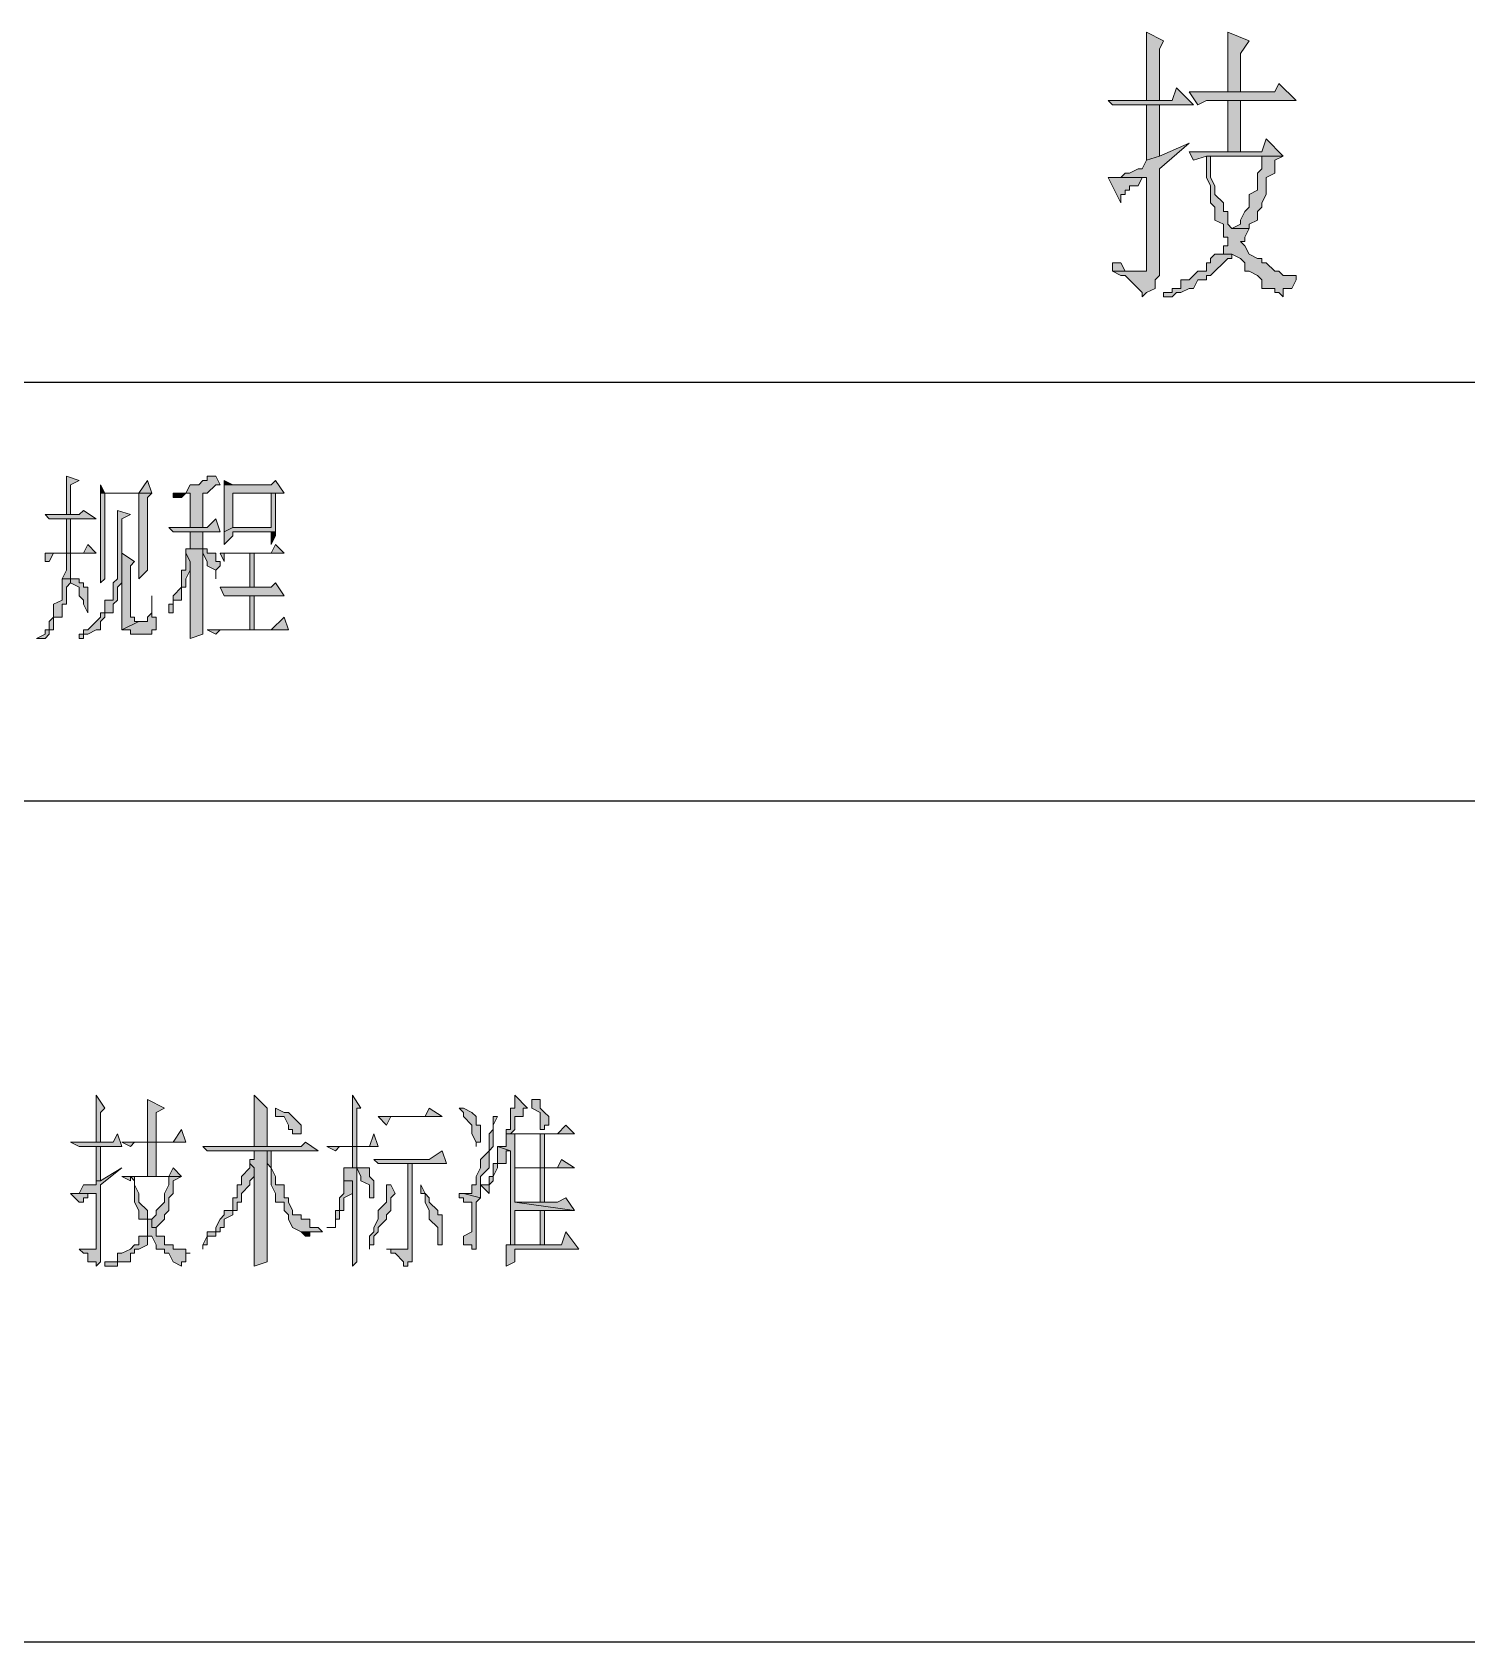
# Model space of a CAD drawing. Header units: millimetres. Extents: x 20 to 821, y 1 to 1134.
# Drawn here: x 611.5 to 671.9, y 989.1 to 1056.9 of the extents above; entities that cross this region are included whole.
import ezdxf

# ---------------------------------------------------------------- set-up
doc = ezdxf.new("R2010")
doc.units = ezdxf.units.MM
doc.layers.add('1', color=7, linetype='Continuous')

msp = doc.modelspace()

# ---------------------------------------------------------------- hatches: boundary and pattern name
h = msp.add_hatch(color=0)
h.dxf.hatch_style = 2
h.paths.add_polyline_path([(658.44, 1056.921732), (658.44, 1054.041732), (658.98, 1054.041732), (658.98, 1056.201732), (659.16, 1056.561732)])
h = msp.add_hatch(color=0)
h.dxf.hatch_style = 2
h.paths.add_polyline_path([(661.86, 1056.921732), (661.86, 1054.401732), (662.4, 1054.401732), (662.4, 1056.021732), (662.76, 1056.561732)])
h = msp.add_hatch(color=0)
h.dxf.hatch_style = 2
h.paths.add_polyline_path([(659.7, 1054.581732), (659.52, 1054.041732), (656.82, 1054.041732), (657, 1053.861732), (660.42, 1053.861732)])
h = msp.add_hatch(color=0)
h.dxf.hatch_style = 2
h.paths.add_polyline_path([(664.02, 1054.761732), (663.84, 1054.401732), (660.24, 1054.401732), (660.6, 1053.861732), (660.96, 1054.041732), (664.74, 1054.041732)])
h = msp.add_hatch(color=0)
h.dxf.hatch_style = 2
h.paths.add_polyline_path([(661.86, 1051.881732), (662.4, 1051.881732), (662.4, 1054.041732), (661.86, 1054.041732)])
h = msp.add_hatch(color=0)
h.dxf.hatch_style = 2
h.paths.add_polyline_path([(658.98, 1053.861732), (658.44, 1053.861732), (658.44, 1051.521732), (658.98, 1051.701732)])
h = msp.add_hatch(color=0)
h.dxf.hatch_style = 2
h.paths.add_polyline_path([(660.24, 1052.241732), (658.98, 1051.701732), (658.44, 1051.521732), (658.26, 1051.161732), (658.08, 1051.161732), (657.72, 1050.981732), (657.54, 1050.981732), (657.36, 1050.801732), (658.44, 1050.801732), (658.44, 1047.201732), (658.44, 1046.841732), (658.26, 1046.841732), (657, 1046.841732), (657.36, 1046.661732), (657.54, 1046.661732), (657.72, 1046.481732), (658.08, 1046.121732), (658.26, 1045.941732), (658.26, 1045.761732), (658.44, 1045.941732), (658.8, 1046.121732), (658.8, 1046.481732), (658.98, 1046.661732), (658.98, 1051.161732)])
h = msp.add_hatch(color=0)
h.dxf.hatch_style = 2
h.paths.add_polyline_path([(663.48, 1052.421732), (663.3, 1051.881732), (660.24, 1051.881732), (660.42, 1051.521732), (660.96, 1051.701732), (664.2, 1051.701732)])
h = msp.add_hatch(color=0)
h.dxf.hatch_style = 2
h.paths.add_polyline_path([(660.96, 1051.701732), (660.96, 1050.801732), (661.14, 1050.441732), (661.14, 1049.721732), (661.32, 1049.541732), (661.32, 1049.001732), (661.68, 1048.821732), (661.68, 1048.281732), (661.86, 1048.281732), (661.86, 1047.921732), (661.68, 1047.921732), (661.68, 1047.561732), (662.04, 1047.561732), (662.4, 1047.381732), (662.58, 1047.201732), (662.58, 1046.841732), (662.76, 1046.841732), (663.12, 1046.661732), (663.3, 1046.481732), (663.3, 1046.121732), (663.48, 1046.121732), (663.84, 1046.121732), (663.84, 1045.941732), (664.02, 1045.941732), (664.2, 1045.761732), (664.2, 1046.121732), (664.56, 1046.121732), (664.74, 1046.481732), (664.74, 1046.661732), (664.56, 1046.661732), (664.2, 1046.661732), (664.02, 1046.841732), (663.84, 1046.841732), (663.48, 1047.201732), (663.3, 1047.201732), (663.3, 1047.381732), (663.12, 1047.381732), (662.76, 1047.561732), (662.58, 1047.921732), (662.4, 1048.101732), (662.58, 1048.101732), (662.58, 1048.281732), (662.76, 1048.641732), (662.04, 1048.641732), (661.86, 1048.821732), (661.86, 1049.361732), (661.68, 1049.361732), (661.68, 1049.721732), (661.32, 1050.081732), (661.32, 1050.441732), (661.14, 1050.801732), (661.14, 1051.701732), (663.3, 1051.701732)])
h = msp.add_hatch(color=0)
h.dxf.hatch_style = 2
h.paths.add_polyline_path([(664.2, 1051.701732), (660.96, 1051.701732), (663.3, 1051.701732), (663.3, 1051.161732), (663.12, 1050.981732), (663.12, 1050.261732), (662.76, 1050.081732), (662.76, 1049.541732), (662.58, 1049.361732), (662.4, 1049.001732), (662.4, 1048.821732), (662.04, 1048.641732), (662.76, 1048.641732), (662.76, 1048.821732), (663.12, 1049.001732), (663.12, 1049.361732), (663.3, 1049.541732), (663.3, 1049.721732), (663.48, 1050.081732), (663.48, 1050.261732), (663.48, 1050.801732), (663.84, 1050.981732), (663.84, 1051.521732)])
h = msp.add_hatch(color=0)
h.dxf.hatch_style = 2
h.paths.add_polyline_path([(657.36, 1050.801732), (656.82, 1050.801732), (657.36, 1049.721732), (657.36, 1050.081732), (657.54, 1050.081732), (657.54, 1050.261732), (657.72, 1050.261732), (657.72, 1050.441732), (658.08, 1050.441732), (658.26, 1050.801732), (658.44, 1050.801732)])
h = msp.add_hatch(color=0)
h.dxf.hatch_style = 2
h.paths.add_polyline_path([(657, 1047.201732), (657, 1046.841732), (658.26, 1046.841732), (657.54, 1046.841732), (657.36, 1047.201732)])
h = msp.add_hatch(color=0)
h.dxf.hatch_style = 2
h.paths.add_polyline_path([(661.68, 1047.561732), (661.32, 1047.561732), (661.14, 1047.381732), (661.14, 1047.201732), (660.96, 1047.201732), (660.96, 1046.841732), (660.6, 1046.841732), (660.42, 1046.661732), (660.24, 1046.481732), (659.88, 1046.481732), (659.88, 1046.121732), (659.52, 1046.121732), (659.52, 1045.941732), (659.16, 1045.941732), (659.16, 1045.761732), (659.52, 1045.761732), (659.7, 1045.941732), (659.88, 1045.941732), (660.24, 1046.121732), (660.42, 1046.121732), (660.6, 1046.481732), (660.96, 1046.481732), (660.96, 1046.661732), (661.14, 1046.661732), (661.32, 1046.841732), (661.68, 1047.201732), (661.86, 1047.381732), (662.04, 1047.381732), (662.04, 1047.561732)])
h = msp.add_hatch(color=0)
h.dxf.hatch_style = 2
h.paths.add_polyline_path([(612.9, 1038.201732), (612.9, 1036.581732), (613.08, 1036.581732), (613.08, 1037.841732), (613.44, 1038.021732)])
h = msp.add_hatch(color=0)
h.dxf.hatch_style = 2
h.paths.add_polyline_path([(616.32, 1038.021732), (615.96, 1037.481732), (614.34, 1037.481732), (614.34, 1037.301732), (614.34, 1033.881732), (614.34, 1033.701732), (614.52, 1033.881732), (614.52, 1037.481732), (615.96, 1037.481732), (616.5, 1037.481732)])
h = msp.add_hatch(color=0)
h.dxf.hatch_style = 2
h.paths.add_polyline_path([(614.34, 1037.841732), (614.34, 1037.481732), (614.52, 1037.481732)])
h = msp.add_hatch(color=0)
h.dxf.hatch_style = 2
h.paths.add_polyline_path([(619.2, 1038.201732), (618.84, 1038.201732), (618.84, 1038.021732), (618.66, 1038.021732), (618.48, 1037.841732), (618.12, 1037.841732), (617.94, 1037.481732), (617.4, 1037.481732), (618.12, 1037.481732), (618.12, 1036.041732), (618.66, 1036.041732), (618.66, 1037.481732), (618.84, 1037.481732), (619.2, 1037.841732), (619.38, 1037.841732)])
h = msp.add_hatch(color=0)
h.dxf.hatch_style = 2
h.paths.add_polyline_path([(621.72, 1038.021732), (621.54, 1037.841732), (619.56, 1037.841732), (619.56, 1037.481732), (619.56, 1035.861732), (619.92, 1036.041732), (619.92, 1037.481732), (621.54, 1037.481732), (622.08, 1037.481732)])
h = msp.add_hatch(color=0)
h.dxf.hatch_style = 2
h.paths.add_polyline_path([(619.56, 1038.021732), (619.56, 1037.841732), (619.92, 1037.841732)])
h = msp.add_hatch(color=0)
h.dxf.hatch_style = 2
h.paths.add_polyline_path([(616.5, 1037.481732), (615.96, 1037.481732), (615.96, 1033.881732), (616.32, 1034.241732), (616.32, 1037.301732)])
h = msp.add_hatch(color=0)
h.dxf.hatch_style = 2
h.paths.add_polyline_path([(617.4, 1037.481732), (617.4, 1037.301732), (617.76, 1037.301732), (617.94, 1037.481732), (618.12, 1037.481732)])
h = msp.add_hatch(color=0)
h.dxf.hatch_style = 2
h.paths.add_polyline_path([(622.08, 1037.481732), (621.54, 1037.481732), (621.54, 1036.041732), (619.92, 1036.041732), (619.56, 1035.861732), (619.56, 1035.321732), (619.92, 1035.681732), (619.92, 1035.861732), (621.54, 1035.861732), (621.72, 1035.861732), (621.72, 1036.041732), (621.72, 1037.481732)])
h = msp.add_hatch(color=0)
h.dxf.hatch_style = 2
h.paths.add_polyline_path([(613.62, 1036.761732), (613.44, 1036.581732), (612, 1036.581732), (612.18, 1036.401732), (614.16, 1036.401732)])
h = msp.add_hatch(color=0)
h.dxf.hatch_style = 2
h.paths.add_polyline_path([(612.9, 1034.961732), (613.08, 1034.961732), (613.08, 1036.401732), (612.9, 1036.401732)])
h = msp.add_hatch(color=0)
h.dxf.hatch_style = 2
h.paths.add_polyline_path([(615.06, 1036.761732), (615.06, 1033.881732), (614.88, 1033.701732), (614.88, 1032.981732), (614.52, 1032.981732), (614.52, 1032.801732), (614.52, 1032.441732), (614.34, 1032.441732), (614.34, 1032.261732), (614.16, 1032.081732), (613.8, 1031.721732), (613.62, 1031.721732), (613.62, 1031.541732), (613.44, 1031.541732), (613.44, 1031.361732), (613.62, 1031.361732), (613.62, 1031.541732), (613.8, 1031.541732), (614.16, 1031.721732), (614.34, 1031.721732), (614.34, 1032.081732), (614.52, 1032.261732), (614.52, 1032.441732), (614.88, 1032.441732), (614.88, 1032.801732), (615.06, 1032.981732), (615.06, 1033.521732), (615.24, 1033.701732), (615.24, 1036.401732), (615.6, 1036.581732)])
h = msp.add_hatch(color=0)
h.dxf.hatch_style = 2
h.paths.add_polyline_path([(619.2, 1036.401732), (618.84, 1036.041732), (617.22, 1036.041732), (617.4, 1035.861732), (619.38, 1035.861732)])
h = msp.add_hatch(color=0)
h.dxf.hatch_style = 2
h.paths.add_polyline_path([(618.66, 1035.861732), (618.12, 1035.861732), (618.12, 1035.681732), (618.12, 1035.141732), (618.66, 1035.141732), (618.66, 1034.961732), (618.84, 1034.601732), (618.84, 1034.421732), (619.2, 1034.241732), (619.2, 1033.881732), (619.2, 1034.241732), (619.38, 1034.421732), (619.38, 1034.601732), (619.2, 1034.601732), (619.2, 1034.961732), (618.84, 1034.961732), (618.84, 1035.141732), (618.66, 1035.141732), (618.66, 1035.321732)])
h = msp.add_hatch(color=0)
h.dxf.hatch_style = 2
h.paths.add_polyline_path([(621.72, 1035.861732), (621.54, 1035.861732), (621.54, 1035.321732), (621.72, 1035.681732)])
h = msp.add_hatch(color=0)
h.dxf.hatch_style = 2
h.paths.add_polyline_path([(613.8, 1035.321732), (613.62, 1034.961732), (612, 1034.961732), (612, 1034.601732), (612.18, 1034.601732), (612.36, 1034.961732), (614.16, 1034.961732)])
h = msp.add_hatch(color=0)
h.dxf.hatch_style = 2
h.paths.add_polyline_path([(613.08, 1034.961732), (612.9, 1034.961732), (612.9, 1034.601732), (612.9, 1034.241732), (612.72, 1033.881732), (613.08, 1033.881732), (613.08, 1033.701732), (613.44, 1033.521732), (613.44, 1033.161732), (613.62, 1032.981732), (613.62, 1032.801732), (613.8, 1032.441732), (613.8, 1033.161732), (613.8, 1033.521732), (613.62, 1033.521732), (613.62, 1033.701732), (613.44, 1033.701732), (613.44, 1033.881732), (613.08, 1033.881732), (613.08, 1034.241732)])
h = msp.add_hatch(color=0)
h.dxf.hatch_style = 2
h.paths.add_polyline_path([(615.24, 1034.961732), (615.24, 1031.721732), (615.96, 1032.081732), (615.78, 1032.081732), (615.78, 1032.261732), (615.6, 1032.261732), (615.6, 1034.421732), (615.78, 1034.601732)])
h = msp.add_hatch(color=0)
h.dxf.hatch_style = 2
h.paths.add_polyline_path([(617.94, 1034.961732), (617.94, 1034.241732), (617.76, 1034.241732), (617.76, 1033.521732), (617.4, 1033.161732), (617.4, 1032.801732), (617.22, 1032.801732), (617.22, 1032.441732), (617.4, 1032.441732), (617.4, 1032.981732), (617.76, 1032.981732), (617.76, 1033.521732), (617.94, 1033.521732), (617.94, 1033.881732), (618.12, 1034.241732), (618.12, 1034.601732)])
h = msp.add_hatch(color=0)
h.dxf.hatch_style = 2
h.paths.add_polyline_path([(618.12, 1035.141732), (617.94, 1035.141732), (617.94, 1034.961732), (618.12, 1034.601732), (618.12, 1031.361732), (618.66, 1031.541732), (618.66, 1035.141732)])
h = msp.add_hatch(color=0)
h.dxf.hatch_style = 2
h.paths.add_polyline_path([(621.72, 1035.321732), (621.54, 1034.961732), (619.38, 1034.961732), (619.56, 1034.601732), (619.56, 1034.961732), (620.64, 1034.961732), (622.08, 1034.961732)])
h = msp.add_hatch(color=0)
h.dxf.hatch_style = 2
h.paths.add_polyline_path([(620.64, 1033.521732), (620.82, 1033.521732), (620.82, 1034.961732), (620.64, 1034.961732)])
h = msp.add_hatch(color=0)
h.dxf.hatch_style = 2
h.paths.add_polyline_path([(612.72, 1033.881732), (612.72, 1032.981732), (612.36, 1032.801732), (612.36, 1032.261732), (612.18, 1032.081732), (612.18, 1031.721732), (612, 1031.721732), (612, 1031.541732), (611.64, 1031.361732), (612, 1031.361732), (612.18, 1031.541732), (612.18, 1031.721732), (612.36, 1031.721732), (612.36, 1032.081732), (612.36, 1032.261732), (612.72, 1032.261732), (612.72, 1032.801732), (612.9, 1032.801732), (612.9, 1033.521732), (613.08, 1033.701732), (613.08, 1033.881732)])
h = msp.add_hatch(color=0)
h.dxf.hatch_style = 2
h.paths.add_polyline_path([(621.72, 1033.701732), (621.54, 1033.521732), (619.38, 1033.521732), (619.56, 1033.161732), (622.08, 1033.161732)])
h = msp.add_hatch(color=0)
h.dxf.hatch_style = 2
h.paths.add_polyline_path([(616.5, 1033.161732), (616.5, 1032.441732), (616.32, 1032.261732), (616.32, 1032.081732), (615.96, 1032.081732), (615.24, 1031.721732), (615.6, 1031.721732), (615.6, 1031.541732), (616.5, 1031.541732), (616.5, 1031.721732), (616.68, 1031.721732), (616.68, 1032.081732), (616.68, 1032.261732), (616.5, 1032.261732), (616.5, 1032.441732)])
h = msp.add_hatch(color=0)
h.dxf.hatch_style = 2
h.paths.add_polyline_path([(620.64, 1031.721732), (620.82, 1031.721732), (620.82, 1033.161732), (620.64, 1033.161732)])
h = msp.add_hatch(color=0)
h.dxf.hatch_style = 2
h.paths.add_polyline_path([(622.08, 1032.261732), (621.54, 1031.721732), (618.84, 1031.721732), (619.2, 1031.541732), (619.38, 1031.721732), (622.26, 1031.721732)])
h = msp.add_hatch(color=0)
h.dxf.hatch_style = 2
h.paths.add_polyline_path([(614.16, 1012.101732), (614.16, 1010.121732), (614.34, 1010.121732), (614.34, 1011.381732), (614.52, 1011.561732)])
h = msp.add_hatch(color=0)
h.dxf.hatch_style = 2
h.paths.add_polyline_path([(616.32, 1011.921732), (616.32, 1010.121732), (616.68, 1010.121732), (616.68, 1011.381732), (617.04, 1011.561732)])
h = msp.add_hatch(color=0)
h.dxf.hatch_style = 2
h.paths.add_polyline_path([(620.82, 1012.101732), (620.82, 1009.941732), (621.36, 1009.941732), (621.36, 1011.561732)])
h = msp.add_hatch(color=0)
h.dxf.hatch_style = 2
h.paths.add_polyline_path([(624.96, 1012.101732), (624.96, 1009.941732), (625.14, 1009.941732), (625.14, 1011.561732), (625.32, 1011.561732)])
h = msp.add_hatch(color=0)
h.dxf.hatch_style = 2
h.paths.add_polyline_path([(631.8, 1012.101732), (631.8, 1011.561732), (631.62, 1011.561732), (631.62, 1010.661732), (631.44, 1010.661732), (631.44, 1010.481732), (631.62, 1010.481732), (631.8, 1010.661732), (631.8, 1011.201732), (632.16, 1011.201732), (632.16, 1011.561732), (632.34, 1011.561732)])
h = msp.add_hatch(color=0)
h.dxf.hatch_style = 2
h.paths.add_polyline_path([(632.52, 1011.921732), (632.52, 1011.561732), (632.88, 1011.381732), (632.88, 1010.661732), (633.06, 1010.661732), (633.06, 1010.841732), (633.24, 1010.841732), (633.24, 1011.201732), (633.06, 1011.381732), (632.88, 1011.561732), (632.88, 1011.921732)])
h = msp.add_hatch(color=0)
h.dxf.hatch_style = 2
h.paths.add_polyline_path([(621.72, 1011.561732), (621.72, 1011.201732), (622.08, 1011.201732), (622.26, 1010.841732), (622.26, 1010.661732), (622.44, 1010.661732), (622.44, 1010.481732), (622.8, 1010.481732), (622.8, 1010.841732), (622.44, 1011.201732), (622.26, 1011.381732), (622.08, 1011.381732)])
h = msp.add_hatch(color=0)
h.dxf.hatch_style = 2
h.paths.add_polyline_path([(628.2, 1011.561732), (628.02, 1011.201732), (626.04, 1011.201732), (626.4, 1010.841732), (626.58, 1011.201732), (628.74, 1011.201732)])
h = msp.add_hatch(color=0)
h.dxf.hatch_style = 2
h.paths.add_polyline_path([(629.64, 1011.561732), (629.46, 1011.561732), (629.64, 1011.381732), (629.64, 1011.201732), (630, 1010.841732), (630, 1010.481732), (630.18, 1010.121732), (630.18, 1009.941732), (630.18, 1010.121732), (630.36, 1010.121732), (630.36, 1010.481732), (630.36, 1010.841732), (630.18, 1010.841732), (630.18, 1011.201732), (630, 1011.381732)])
h = msp.add_hatch(color=0)
h.dxf.hatch_style = 2
h.paths.add_polyline_path([(630.9, 1011.201732), (630.9, 1010.661732), (630.72, 1010.481732), (630.72, 1009.761732), (630.36, 1009.401732), (630.36, 1009.041732), (630.18, 1008.681732), (630.18, 1008.321732), (630, 1008.321732), (630, 1007.961732), (629.64, 1007.961732), (630.36, 1007.781732), (630.36, 1007.961732), (630.36, 1008.681732), (630.72, 1009.041732), (630.72, 1009.761732), (630.9, 1009.941732), (630.9, 1010.841732), (631.08, 1011.201732)])
h = msp.add_hatch(color=0)
h.dxf.hatch_style = 2
h.paths.add_polyline_path([(615.06, 1010.481732), (614.88, 1010.121732), (613.08, 1010.121732), (613.44, 1009.941732), (615.24, 1009.941732)])
h = msp.add_hatch(color=0)
h.dxf.hatch_style = 2
h.paths.add_polyline_path([(617.76, 1010.661732), (617.4, 1010.121732), (615.24, 1010.121732), (615.6, 1009.941732), (615.78, 1010.121732), (617.94, 1010.121732)])
h = msp.add_hatch(color=0)
h.dxf.hatch_style = 2
h.paths.add_polyline_path([(625.86, 1010.481732), (625.68, 1009.941732), (623.88, 1009.941732), (624.24, 1009.761732), (624.42, 1009.941732), (626.04, 1009.941732)])
h = msp.add_hatch(color=0)
h.dxf.hatch_style = 2
h.paths.add_polyline_path([(633.96, 1010.841732), (633.6, 1010.481732), (631.44, 1010.481732), (631.44, 1010.121732), (631.44, 1009.941732), (631.08, 1009.941732), (631.62, 1009.761732), (631.62, 1005.801732), (631.44, 1005.801732), (633.06, 1005.801732), (631.8, 1005.801732), (631.8, 1007.241732), (632.88, 1007.241732), (634.32, 1007.241732), (631.8, 1007.601732), (631.8, 1009.041732), (632.88, 1009.041732), (634.32, 1009.041732), (631.8, 1009.041732), (631.8, 1010.481732), (632.88, 1010.481732), (634.32, 1010.481732)])
h = msp.add_hatch(color=0)
h.dxf.hatch_style = 2
h.paths.add_polyline_path([(632.88, 1009.041732), (633.06, 1009.041732), (633.06, 1010.481732), (632.88, 1010.481732)])
h = msp.add_hatch(color=0)
h.dxf.hatch_style = 2
h.paths.add_polyline_path([(614.16, 1008.501732), (614.34, 1008.501732), (614.34, 1009.941732), (614.16, 1009.941732)])
h = msp.add_hatch(color=0)
h.dxf.hatch_style = 2
h.paths.add_polyline_path([(616.32, 1008.681732), (616.68, 1008.681732), (616.68, 1010.121732), (616.32, 1010.121732)])
h = msp.add_hatch(color=0)
h.dxf.hatch_style = 2
h.paths.add_polyline_path([(622.98, 1010.121732), (622.8, 1009.941732), (618.66, 1009.941732), (618.84, 1009.761732), (623.52, 1009.761732)])
h = msp.add_hatch(color=0)
h.dxf.hatch_style = 2
h.paths.add_polyline_path([(620.82, 1009.761732), (620.82, 1009.401732), (620.64, 1009.401732), (620.64, 1009.221732), (620.82, 1009.041732), (620.82, 1005.441732), (620.82, 1004.901732), (621.36, 1005.081732), (621.36, 1009.761732)])
h = msp.add_hatch(color=0)
h.dxf.hatch_style = 2
h.paths.add_polyline_path([(621.54, 1009.761732), (620.82, 1009.761732), (621.36, 1009.761732), (621.36, 1009.221732), (621.54, 1009.041732), (621.54, 1008.321732), (621.72, 1007.961732), (621.72, 1007.601732), (622.08, 1007.601732), (622.08, 1007.241732), (622.26, 1007.061732), (622.26, 1006.881732), (622.44, 1006.521732), (622.8, 1006.341732), (623.7, 1006.341732), (623.52, 1006.521732), (623.16, 1006.521732), (623.16, 1006.881732), (622.8, 1006.881732), (622.8, 1007.061732), (622.44, 1007.061732), (622.44, 1007.241732), (622.26, 1007.601732), (622.26, 1007.781732), (622.08, 1007.781732), (622.08, 1008.321732), (621.72, 1008.321732), (621.72, 1008.681732), (621.54, 1009.041732)])
h = msp.add_hatch(color=0)
h.dxf.hatch_style = 2
h.paths.add_polyline_path([(625.14, 1009.941732), (624.96, 1009.941732), (624.96, 1009.761732), (624.96, 1009.041732), (624.6, 1009.041732), (625.14, 1009.041732), (625.32, 1008.681732), (625.32, 1008.501732), (625.68, 1008.321732), (625.68, 1007.781732), (625.86, 1007.781732), (625.86, 1008.501732), (625.68, 1008.681732), (625.68, 1009.041732), (625.14, 1009.041732)])
h = msp.add_hatch(color=0)
h.dxf.hatch_style = 2
h.paths.add_polyline_path([(628.74, 1009.761732), (628.2, 1009.401732), (625.86, 1009.401732), (626.04, 1009.221732), (628.92, 1009.221732)])
h = msp.add_hatch(color=0)
h.dxf.hatch_style = 2
h.paths.add_polyline_path([(631.08, 1009.941732), (631.08, 1009.221732), (630.9, 1009.221732), (630.9, 1008.681732), (630.72, 1008.681732), (630.72, 1008.321732), (630.36, 1008.321732), (630.72, 1007.961732), (630.72, 1008.321732), (630.9, 1008.501732), (630.9, 1008.681732), (631.08, 1009.041732), (631.08, 1009.221732), (631.44, 1009.221732), (631.44, 1009.761732), (631.62, 1009.761732)])
h = msp.add_hatch(color=0)
h.dxf.hatch_style = 2
h.paths.add_polyline_path([(620.64, 1009.221732), (620.64, 1009.041732), (620.28, 1008.681732), (620.28, 1008.321732), (620.1, 1008.321732), (620.1, 1007.781732), (619.92, 1007.781732), (619.92, 1007.241732), (619.56, 1007.241732), (619.56, 1007.061732), (619.38, 1006.881732), (619.2, 1006.521732), (619.2, 1006.341732), (618.84, 1006.341732), (618.84, 1006.161732), (618.66, 1005.801732), (618.66, 1005.621732), (618.66, 1005.801732), (618.84, 1005.801732), (618.84, 1006.161732), (619.2, 1006.161732), (619.2, 1006.341732), (619.38, 1006.341732), (619.38, 1006.521732), (619.56, 1006.521732), (619.56, 1006.881732), (619.92, 1007.061732), (619.92, 1007.241732), (620.1, 1007.241732), (620.1, 1007.601732), (620.28, 1007.601732), (620.28, 1007.961732), (620.64, 1008.321732), (620.64, 1008.501732), (620.82, 1008.681732), (620.82, 1009.041732)])
h = msp.add_hatch(color=0)
h.dxf.hatch_style = 2
h.paths.add_polyline_path([(627.48, 1009.221732), (627.3, 1009.221732), (627.3, 1005.801732), (627.3, 1005.621732), (627.12, 1005.621732), (626.4, 1005.621732), (626.58, 1005.621732), (626.58, 1005.441732), (626.76, 1005.441732), (627.12, 1005.081732), (627.12, 1004.901732), (627.3, 1004.901732), (627.3, 1005.081732), (627.48, 1005.081732)])
h = msp.add_hatch(color=0)
h.dxf.hatch_style = 2
h.paths.add_polyline_path([(633.78, 1009.401732), (633.6, 1009.041732), (631.8, 1009.041732), (634.32, 1009.041732)])
h = msp.add_hatch(color=0)
h.dxf.hatch_style = 2
h.paths.add_polyline_path([(615.24, 1009.041732), (614.34, 1008.501732), (614.16, 1008.501732), (614.16, 1008.321732), (613.62, 1008.321732), (613.44, 1007.961732), (614.16, 1007.961732), (614.16, 1005.801732), (614.16, 1005.621732), (613.44, 1005.621732), (613.62, 1005.441732), (613.8, 1005.441732), (613.8, 1005.081732), (614.16, 1005.081732), (614.16, 1004.901732), (614.34, 1005.081732), (614.34, 1005.441732), (614.34, 1008.321732)])
h = msp.add_hatch(color=0)
h.dxf.hatch_style = 2
h.paths.add_polyline_path([(617.4, 1009.041732), (617.22, 1008.681732), (615.24, 1008.681732), (615.6, 1008.501732), (615.6, 1008.681732), (617.76, 1008.681732)])
h = msp.add_hatch(color=0)
h.dxf.hatch_style = 2
h.paths.add_polyline_path([(615.6, 1008.681732), (615.78, 1008.501732), (615.78, 1007.601732), (615.96, 1007.241732), (615.96, 1006.881732), (616.32, 1006.881732), (616.32, 1006.161732), (615.96, 1006.161732), (616.5, 1006.161732), (616.68, 1005.801732), (616.68, 1005.621732), (617.04, 1005.621732), (617.04, 1005.441732), (617.22, 1005.441732), (617.4, 1005.081732), (617.76, 1004.901732), (617.76, 1005.081732), (617.94, 1005.081732), (617.94, 1005.441732), (618.12, 1005.441732), (617.94, 1005.441732), (617.94, 1005.621732), (617.4, 1005.621732), (617.4, 1005.801732), (617.04, 1005.801732), (617.04, 1006.161732), (616.68, 1006.161732), (616.68, 1006.341732), (616.68, 1006.521732), (616.5, 1006.521732), (616.5, 1006.881732), (616.32, 1006.881732), (616.32, 1007.241732), (615.96, 1007.601732), (615.96, 1007.961732), (615.78, 1008.321732), (615.78, 1008.681732), (617.22, 1008.681732)])
h = msp.add_hatch(color=0)
h.dxf.hatch_style = 2
h.paths.add_polyline_path([(617.76, 1008.681732), (615.6, 1008.681732), (617.22, 1008.681732), (617.22, 1008.321732), (617.04, 1007.961732), (617.04, 1007.601732), (616.68, 1007.241732), (616.68, 1007.061732), (616.5, 1006.881732), (616.5, 1006.521732), (616.68, 1006.521732), (617.04, 1006.881732), (617.04, 1007.061732), (617.22, 1007.241732), (617.22, 1007.781732), (617.4, 1007.961732), (617.4, 1008.501732)])
h = msp.add_hatch(color=0)
h.dxf.hatch_style = 2
h.paths.add_polyline_path([(624.6, 1008.501732), (624.6, 1007.961732), (624.42, 1007.781732), (624.42, 1007.241732), (624.24, 1007.241732), (624.24, 1006.521732), (623.88, 1006.521732), (624.24, 1006.521732), (624.24, 1006.881732), (624.42, 1006.881732), (624.42, 1007.061732), (624.42, 1007.241732), (624.6, 1007.241732), (624.6, 1007.781732), (624.96, 1007.961732), (624.96, 1008.321732), (624.96, 1008.501732)])
h = msp.add_hatch(color=0)
h.dxf.hatch_style = 2
h.paths.add_polyline_path([(624.6, 1009.041732), (624.6, 1008.501732), (624.96, 1008.501732), (624.96, 1004.901732), (625.14, 1005.081732), (625.14, 1009.041732)])
h = msp.add_hatch(color=0)
h.dxf.hatch_style = 2
h.paths.add_polyline_path([(632.88, 1007.601732), (633.06, 1007.601732), (633.06, 1009.041732), (632.88, 1009.041732)])
h = msp.add_hatch(color=0)
h.dxf.hatch_style = 2
h.paths.add_polyline_path([(613.44, 1007.961732), (613.08, 1007.961732), (613.44, 1007.601732), (613.62, 1007.601732), (613.62, 1007.781732), (613.8, 1007.781732), (613.8, 1007.961732), (614.16, 1007.961732)])
h = msp.add_hatch(color=0)
h.dxf.hatch_style = 2
h.paths.add_polyline_path([(626.58, 1008.321732), (626.4, 1008.321732), (626.4, 1007.961732), (626.4, 1007.601732), (626.04, 1007.241732), (626.04, 1006.881732), (625.86, 1006.521732), (625.86, 1006.341732), (625.68, 1006.161732), (625.68, 1005.621732), (625.68, 1005.801732), (625.86, 1005.801732), (625.86, 1006.161732), (626.04, 1006.341732), (626.04, 1006.521732), (626.4, 1006.881732), (626.4, 1007.061732), (626.58, 1007.241732), (626.58, 1007.781732), (626.76, 1007.961732)])
h = msp.add_hatch(color=0)
h.dxf.hatch_style = 2
h.paths.add_polyline_path([(627.84, 1008.321732), (627.84, 1007.961732), (628.02, 1007.961732), (628.02, 1007.601732), (628.2, 1007.241732), (628.2, 1006.881732), (628.56, 1006.521732), (628.56, 1005.801732), (628.74, 1005.801732), (628.74, 1006.881732), (628.74, 1007.061732), (628.56, 1007.061732), (628.56, 1007.241732), (628.2, 1007.601732), (628.2, 1007.781732), (628.02, 1007.961732)])
h = msp.add_hatch(color=0)
h.dxf.hatch_style = 2
h.paths.add_polyline_path([(629.46, 1007.961732), (629.46, 1007.781732), (629.64, 1007.781732), (629.64, 1007.601732), (630, 1007.601732), (630, 1006.341732), (629.64, 1006.161732), (629.64, 1005.801732), (630, 1005.801732), (630, 1005.621732), (630.18, 1005.621732), (630.18, 1006.161732), (630.18, 1007.601732), (630.36, 1007.781732), (629.64, 1007.961732)])
h = msp.add_hatch(color=0)
h.dxf.hatch_style = 2
h.paths.add_polyline_path([(633.96, 1007.781732), (633.6, 1007.601732), (631.8, 1007.601732), (634.32, 1007.241732)])
h = msp.add_hatch(color=0)
h.dxf.hatch_style = 2
h.paths.add_polyline_path([(633.06, 1007.241732), (632.88, 1007.241732), (632.88, 1005.801732), (631.8, 1005.801732), (633.06, 1005.801732)])
h = msp.add_hatch(color=0)
h.dxf.hatch_style = 2
h.paths.add_polyline_path([(615.96, 1006.161732), (615.96, 1005.801732), (615.78, 1005.801732), (615.6, 1005.621732), (615.24, 1005.441732), (615.06, 1005.441732), (615.06, 1005.081732), (614.52, 1005.081732), (614.52, 1004.901732), (615.06, 1004.901732), (615.06, 1005.081732), (615.6, 1005.081732), (615.6, 1005.441732), (615.78, 1005.441732), (615.78, 1005.621732), (615.96, 1005.621732), (616.32, 1005.801732), (616.32, 1006.161732), (616.5, 1006.161732)])
h = msp.add_hatch(color=0)
h.dxf.hatch_style = 2
h.paths.add_polyline_path([(622.8, 1006.341732), (622.98, 1006.161732), (623.16, 1006.161732), (623.16, 1006.341732), (623.52, 1006.341732)])
h = msp.add_hatch(color=0)
h.dxf.hatch_style = 2
h.paths.add_polyline_path([(633.96, 1006.341732), (633.78, 1005.801732), (631.44, 1005.801732), (631.44, 1005.621732), (631.44, 1004.901732), (631.8, 1005.081732), (631.8, 1005.621732), (634.5, 1005.621732)])
h = msp.add_hatch(color=0)
h.dxf.hatch_style = 2
h.paths.add_polyline_path([(613.44, 1005.621732), (614.16, 1005.621732), (613.8, 1005.621732)])
h = msp.add_hatch(color=0)
h.dxf.hatch_style = 2
h.paths.add_polyline_path([(626.4, 1005.621732), (627.12, 1005.621732), (626.76, 1005.621732)])

# ---------------------------------------------------------------- linework, layer by layer
at = {"layer": '1', "color": 0, "lineweight": 5}
for points in [[(658.44, 1056.921732), (658.44, 1054.041732), (658.98, 1054.041732), (658.98, 1056.201732), (659.16, 1056.561732), (658.44, 1056.921732)], [(661.86, 1056.921732), (661.86, 1054.401732), (662.4, 1054.401732), (662.4, 1056.021732), (662.76, 1056.561732), (661.86, 1056.921732)], [(659.7, 1054.581732), (659.52, 1054.041732), (656.82, 1054.041732), (657, 1053.861732), (660.42, 1053.861732), (659.7, 1054.581732)], [(664.02, 1054.761732), (663.84, 1054.401732), (660.24, 1054.401732), (660.6, 1053.861732), (660.96, 1054.041732), (664.74, 1054.041732), (664.02, 1054.761732)], [(661.86, 1051.881732), (662.4, 1051.881732), (662.4, 1054.041732), (661.86, 1054.041732), (661.86, 1051.881732)], [(658.98, 1053.861732), (658.44, 1053.861732), (658.44, 1051.521732), (658.98, 1051.701732), (658.98, 1053.861732)], [(660.24, 1052.241732), (658.98, 1051.701732), (658.44, 1051.521732), (658.26, 1051.161732), (658.08, 1051.161732), (657.72, 1050.981732), (657.54, 1050.981732), (657.36, 1050.801732), (658.44, 1050.801732), (658.44, 1047.201732), (658.44, 1046.841732), (658.26, 1046.841732), (657, 1046.841732), (657.36, 1046.661732), (657.54, 1046.661732), (657.72, 1046.481732), (658.08, 1046.121732), (658.26, 1045.941732), (658.26, 1045.761732), (658.44, 1045.941732), (658.8, 1046.121732), (658.8, 1046.481732), (658.98, 1046.661732), (658.98, 1051.161732), (660.24, 1052.241732)], [(663.48, 1052.421732), (663.3, 1051.881732), (660.24, 1051.881732), (660.42, 1051.521732), (660.96, 1051.701732), (664.2, 1051.701732), (663.48, 1052.421732)], [(660.96, 1051.701732), (660.96, 1050.801732), (661.14, 1050.441732), (661.14, 1049.721732), (661.32, 1049.541732), (661.32, 1049.001732), (661.68, 1048.821732), (661.68, 1048.281732), (661.86, 1048.281732), (661.86, 1047.921732), (661.68, 1047.921732), (661.68, 1047.561732), (662.04, 1047.561732), (662.4, 1047.381732), (662.58, 1047.201732), (662.58, 1046.841732), (662.76, 1046.841732), (663.12, 1046.661732), (663.3, 1046.481732), (663.3, 1046.121732), (663.48, 1046.121732), (663.84, 1046.121732), (663.84, 1045.941732), (664.02, 1045.941732), (664.2, 1045.761732), (664.2, 1046.121732), (664.56, 1046.121732), (664.74, 1046.481732), (664.74, 1046.661732), (664.56, 1046.661732), (664.2, 1046.661732), (664.02, 1046.841732), (663.84, 1046.841732), (663.48, 1047.201732), (663.3, 1047.201732), (663.3, 1047.381732), (663.12, 1047.381732), (662.76, 1047.561732), (662.58, 1047.921732), (662.4, 1048.101732), (662.58, 1048.101732), (662.58, 1048.281732), (662.76, 1048.641732), (662.04, 1048.641732), (661.86, 1048.821732), (661.86, 1049.361732), (661.68, 1049.361732), (661.68, 1049.721732), (661.32, 1050.081732), (661.32, 1050.441732), (661.14, 1050.801732), (661.14, 1051.701732), (663.3, 1051.701732), (660.96, 1051.701732)], [(664.2, 1051.701732), (660.96, 1051.701732), (663.3, 1051.701732), (663.3, 1051.161732), (663.12, 1050.981732), (663.12, 1050.261732), (662.76, 1050.081732), (662.76, 1049.541732), (662.58, 1049.361732), (662.4, 1049.001732), (662.4, 1048.821732), (662.04, 1048.641732), (662.76, 1048.641732), (662.76, 1048.821732), (663.12, 1049.001732), (663.12, 1049.361732), (663.3, 1049.541732), (663.3, 1049.721732), (663.48, 1050.081732), (663.48, 1050.261732), (663.48, 1050.801732), (663.84, 1050.981732), (663.84, 1051.521732), (664.2, 1051.701732)], [(657.36, 1050.801732), (656.82, 1050.801732), (657.36, 1049.721732), (657.36, 1050.081732), (657.54, 1050.081732), (657.54, 1050.261732), (657.72, 1050.261732), (657.72, 1050.441732), (658.08, 1050.441732), (658.26, 1050.801732), (658.44, 1050.801732), (657.36, 1050.801732)], [(657, 1047.201732), (657, 1046.841732), (658.26, 1046.841732), (657.54, 1046.841732), (657.36, 1047.201732), (657, 1047.201732)], [(661.68, 1047.561732), (661.32, 1047.561732), (661.14, 1047.381732), (661.14, 1047.201732), (660.96, 1047.201732), (660.96, 1046.841732), (660.6, 1046.841732), (660.42, 1046.661732), (660.24, 1046.481732), (659.88, 1046.481732), (659.88, 1046.121732), (659.52, 1046.121732), (659.52, 1045.941732), (659.16, 1045.941732), (659.16, 1045.761732), (659.52, 1045.761732), (659.7, 1045.941732), (659.88, 1045.941732), (660.24, 1046.121732), (660.42, 1046.121732), (660.6, 1046.481732), (660.96, 1046.481732), (660.96, 1046.661732), (661.14, 1046.661732), (661.32, 1046.841732), (661.68, 1047.201732), (661.86, 1047.381732), (662.04, 1047.381732), (662.04, 1047.561732), (661.68, 1047.561732)], [(612.9, 1038.201732), (612.9, 1036.581732), (613.08, 1036.581732), (613.08, 1037.841732), (613.44, 1038.021732), (612.9, 1038.201732)], [(616.32, 1038.021732), (615.96, 1037.481732), (614.34, 1037.481732), (614.34, 1037.301732), (614.34, 1033.881732), (614.34, 1033.701732), (614.52, 1033.881732), (614.52, 1037.481732), (615.96, 1037.481732), (616.5, 1037.481732), (616.32, 1038.021732)], [(614.34, 1037.841732), (614.34, 1037.481732), (614.52, 1037.481732), (614.34, 1037.841732)], [(619.2, 1038.201732), (618.84, 1038.201732), (618.84, 1038.021732), (618.66, 1038.021732), (618.48, 1037.841732), (618.12, 1037.841732), (617.94, 1037.481732), (617.4, 1037.481732), (618.12, 1037.481732), (618.12, 1036.041732), (618.66, 1036.041732), (618.66, 1037.481732), (618.84, 1037.481732), (619.2, 1037.841732), (619.38, 1037.841732), (619.2, 1038.201732)], [(621.72, 1038.021732), (621.54, 1037.841732), (619.56, 1037.841732), (619.56, 1037.481732), (619.56, 1035.861732), (619.92, 1036.041732), (619.92, 1037.481732), (621.54, 1037.481732), (622.08, 1037.481732), (621.72, 1038.021732)], [(619.56, 1038.021732), (619.56, 1037.841732), (619.92, 1037.841732), (619.56, 1038.021732)], [(616.5, 1037.481732), (615.96, 1037.481732), (615.96, 1033.881732), (616.32, 1034.241732), (616.32, 1037.301732), (616.5, 1037.481732)], [(617.4, 1037.481732), (617.4, 1037.301732), (617.76, 1037.301732), (617.94, 1037.481732), (618.12, 1037.481732), (617.4, 1037.481732)], [(622.08, 1037.481732), (621.54, 1037.481732), (621.54, 1036.041732), (619.92, 1036.041732), (619.56, 1035.861732), (619.56, 1035.321732), (619.92, 1035.681732), (619.92, 1035.861732), (621.54, 1035.861732), (621.72, 1035.861732), (621.72, 1036.041732), (621.72, 1037.481732), (622.08, 1037.481732)], [(613.62, 1036.761732), (613.44, 1036.581732), (612, 1036.581732), (612.18, 1036.401732), (614.16, 1036.401732), (613.62, 1036.761732)], [(612.9, 1034.961732), (613.08, 1034.961732), (613.08, 1036.401732), (612.9, 1036.401732), (612.9, 1034.961732)], [(615.06, 1036.761732), (615.06, 1033.881732), (614.88, 1033.701732), (614.88, 1032.981732), (614.52, 1032.981732), (614.52, 1032.801732), (614.52, 1032.441732), (614.34, 1032.441732), (614.34, 1032.261732), (614.16, 1032.081732), (613.8, 1031.721732), (613.62, 1031.721732), (613.62, 1031.541732), (613.44, 1031.541732), (613.44, 1031.361732), (613.62, 1031.361732), (613.62, 1031.541732), (613.8, 1031.541732), (614.16, 1031.721732), (614.34, 1031.721732), (614.34, 1032.081732), (614.52, 1032.261732), (614.52, 1032.441732), (614.88, 1032.441732), (614.88, 1032.801732), (615.06, 1032.981732), (615.06, 1033.521732), (615.24, 1033.701732), (615.24, 1036.401732), (615.6, 1036.581732), (615.06, 1036.761732)], [(619.2, 1036.401732), (618.84, 1036.041732), (617.22, 1036.041732), (617.4, 1035.861732), (619.38, 1035.861732), (619.2, 1036.401732)], [(618.66, 1035.861732), (618.12, 1035.861732), (618.12, 1035.681732), (618.12, 1035.141732), (618.66, 1035.141732), (618.66, 1034.961732), (618.84, 1034.601732), (618.84, 1034.421732), (619.2, 1034.241732), (619.2, 1033.881732), (619.2, 1034.241732), (619.38, 1034.421732), (619.38, 1034.601732), (619.2, 1034.601732), (619.2, 1034.961732), (618.84, 1034.961732), (618.84, 1035.141732), (618.66, 1035.141732), (618.66, 1035.321732), (618.66, 1035.861732)], [(621.72, 1035.861732), (621.54, 1035.861732), (621.54, 1035.321732), (621.72, 1035.681732), (621.72, 1035.861732)], [(613.8, 1035.321732), (613.62, 1034.961732), (612, 1034.961732), (612, 1034.601732), (612.18, 1034.601732), (612.36, 1034.961732), (614.16, 1034.961732), (613.8, 1035.321732)], [(613.08, 1034.961732), (612.9, 1034.961732), (612.9, 1034.601732), (612.9, 1034.241732), (612.72, 1033.881732), (613.08, 1033.881732), (613.08, 1033.701732), (613.44, 1033.521732), (613.44, 1033.161732), (613.62, 1032.981732), (613.62, 1032.801732), (613.8, 1032.441732), (613.8, 1033.161732), (613.8, 1033.521732), (613.62, 1033.521732), (613.62, 1033.701732), (613.44, 1033.701732), (613.44, 1033.881732), (613.08, 1033.881732), (613.08, 1034.241732), (613.08, 1034.961732)], [(615.24, 1034.961732), (615.24, 1031.721732), (615.96, 1032.081732), (615.78, 1032.081732), (615.78, 1032.261732), (615.6, 1032.261732), (615.6, 1034.421732), (615.78, 1034.601732), (615.24, 1034.961732)], [(617.94, 1034.961732), (617.94, 1034.241732), (617.76, 1034.241732), (617.76, 1033.521732), (617.4, 1033.161732), (617.4, 1032.801732), (617.22, 1032.801732), (617.22, 1032.441732), (617.4, 1032.441732), (617.4, 1032.981732), (617.76, 1032.981732), (617.76, 1033.521732), (617.94, 1033.521732), (617.94, 1033.881732), (618.12, 1034.241732), (618.12, 1034.601732), (617.94, 1034.961732)], [(618.12, 1035.141732), (617.94, 1035.141732), (617.94, 1034.961732), (618.12, 1034.601732), (618.12, 1031.361732), (618.66, 1031.541732), (618.66, 1031.541732), (618.66, 1035.141732), (618.12, 1035.141732)], [(621.72, 1035.321732), (621.54, 1034.961732), (619.38, 1034.961732), (619.56, 1034.601732), (619.56, 1034.961732), (620.64, 1034.961732), (622.08, 1034.961732), (621.72, 1035.321732)], [(620.64, 1033.521732), (620.82, 1033.521732), (620.82, 1034.961732), (620.64, 1034.961732), (620.64, 1033.521732)], [(612.72, 1033.881732), (612.72, 1032.981732), (612.36, 1032.801732), (612.36, 1032.261732), (612.18, 1032.081732), (612.18, 1031.721732), (612, 1031.721732), (612, 1031.541732), (611.64, 1031.361732), (612, 1031.361732), (612.18, 1031.541732), (612.18, 1031.721732), (612.36, 1031.721732), (612.36, 1032.081732), (612.36, 1032.261732), (612.72, 1032.261732), (612.72, 1032.801732), (612.9, 1032.801732), (612.9, 1033.521732), (613.08, 1033.701732), (613.08, 1033.881732), (612.72, 1033.881732)], [(621.72, 1033.701732), (621.54, 1033.521732), (619.38, 1033.521732), (619.56, 1033.161732), (622.08, 1033.161732), (621.72, 1033.701732)], [(616.5, 1033.161732), (616.5, 1032.441732), (616.32, 1032.261732), (616.32, 1032.081732), (615.96, 1032.081732), (615.24, 1031.721732), (615.6, 1031.721732), (615.6, 1031.541732), (616.5, 1031.541732), (616.5, 1031.721732), (616.68, 1031.721732), (616.68, 1032.081732), (616.68, 1032.261732), (616.5, 1032.261732), (616.5, 1032.441732), (616.5, 1033.161732)], [(620.64, 1031.721732), (620.82, 1031.721732), (620.82, 1033.161732), (620.64, 1033.161732), (620.64, 1031.721732)], [(622.08, 1032.261732), (621.54, 1031.721732), (618.84, 1031.721732), (619.2, 1031.541732), (619.38, 1031.721732), (622.26, 1031.721732), (622.08, 1032.261732)], [(614.16, 1012.101732), (614.16, 1010.121732), (614.34, 1010.121732), (614.34, 1011.381732), (614.52, 1011.561732), (614.16, 1012.101732)], [(616.32, 1011.921732), (616.32, 1010.121732), (616.68, 1010.121732), (616.68, 1011.381732), (617.04, 1011.561732), (616.32, 1011.921732)], [(620.82, 1012.101732), (620.82, 1009.941732), (621.36, 1009.941732), (621.36, 1011.561732), (620.82, 1012.101732)], [(624.96, 1012.101732), (624.96, 1009.941732), (625.14, 1009.941732), (625.14, 1011.561732), (625.32, 1011.561732), (624.96, 1012.101732)], [(631.8, 1012.101732), (631.8, 1011.561732), (631.62, 1011.561732), (631.62, 1010.661732), (631.44, 1010.661732), (631.44, 1010.481732), (631.62, 1010.481732), (631.8, 1010.661732), (631.8, 1011.201732), (632.16, 1011.201732), (632.16, 1011.561732), (632.34, 1011.561732), (631.8, 1012.101732)], [(632.52, 1011.921732), (632.52, 1011.561732), (632.88, 1011.381732), (632.88, 1010.661732), (633.06, 1010.661732), (633.06, 1010.841732), (633.24, 1010.841732), (633.24, 1011.201732), (633.06, 1011.381732), (632.88, 1011.561732), (632.88, 1011.921732), (632.52, 1011.921732)], [(621.72, 1011.561732), (621.72, 1011.201732), (622.08, 1011.201732), (622.26, 1010.841732), (622.26, 1010.661732), (622.44, 1010.661732), (622.44, 1010.481732), (622.8, 1010.481732), (622.8, 1010.841732), (622.44, 1011.201732), (622.26, 1011.381732), (622.08, 1011.381732), (621.72, 1011.561732), (621.72, 1011.561732)], [(628.2, 1011.561732), (628.02, 1011.201732), (626.04, 1011.201732), (626.4, 1010.841732), (626.58, 1011.201732), (628.74, 1011.201732), (628.2, 1011.561732)], [(629.64, 1011.561732), (629.46, 1011.561732), (629.64, 1011.381732), (629.64, 1011.201732), (630, 1010.841732), (630, 1010.481732), (630.18, 1010.121732), (630.18, 1009.941732), (630.18, 1010.121732), (630.36, 1010.121732), (630.36, 1010.481732), (630.36, 1010.841732), (630.18, 1010.841732), (630.18, 1011.201732), (630, 1011.381732), (629.64, 1011.561732)], [(630.9, 1011.201732), (630.9, 1010.661732), (630.72, 1010.481732), (630.72, 1009.761732), (630.36, 1009.401732), (630.36, 1009.041732), (630.18, 1008.681732), (630.18, 1008.321732), (630, 1008.321732), (630, 1007.961732), (629.64, 1007.961732), (630.36, 1007.781732), (630.36, 1007.961732), (630.36, 1008.681732), (630.72, 1009.041732), (630.72, 1009.761732), (630.9, 1009.941732), (630.9, 1010.841732), (631.08, 1011.201732), (630.9, 1011.201732)], [(615.06, 1010.481732), (614.88, 1010.121732), (613.08, 1010.121732), (613.44, 1009.941732), (615.24, 1009.941732), (615.06, 1010.481732)], [(617.76, 1010.661732), (617.4, 1010.121732), (615.24, 1010.121732), (615.6, 1009.941732), (615.78, 1010.121732), (617.94, 1010.121732), (617.76, 1010.661732)], [(625.86, 1010.481732), (625.68, 1009.941732), (623.88, 1009.941732), (624.24, 1009.761732), (624.42, 1009.941732), (626.04, 1009.941732), (625.86, 1010.481732)], [(633.96, 1010.841732), (633.6, 1010.481732), (631.44, 1010.481732), (631.44, 1010.121732), (631.44, 1009.941732), (631.08, 1009.941732), (631.62, 1009.761732), (631.62, 1005.801732), (631.44, 1005.801732), (633.06, 1005.801732), (631.8, 1005.801732), (631.8, 1007.241732), (632.88, 1007.241732), (634.32, 1007.241732), (631.8, 1007.601732), (631.8, 1009.041732), (632.88, 1009.041732), (634.32, 1009.041732), (631.8, 1009.041732), (631.8, 1010.481732), (632.88, 1010.481732), (634.32, 1010.481732), (633.96, 1010.841732)], [(632.88, 1009.041732), (633.06, 1009.041732), (633.06, 1010.481732), (632.88, 1010.481732), (632.88, 1009.041732)], [(614.16, 1008.501732), (614.34, 1008.501732), (614.34, 1009.941732), (614.16, 1009.941732), (614.16, 1008.501732)], [(616.32, 1008.681732), (616.68, 1008.681732), (616.68, 1010.121732), (616.32, 1010.121732), (616.32, 1008.681732)], [(622.98, 1010.121732), (622.8, 1009.941732), (618.66, 1009.941732), (618.84, 1009.761732), (623.52, 1009.761732), (622.98, 1010.121732)], [(620.82, 1009.761732), (620.82, 1009.401732), (620.64, 1009.401732), (620.64, 1009.221732), (620.82, 1009.041732), (620.82, 1005.441732), (620.82, 1005.441732), (620.82, 1004.901732), (621.36, 1005.081732), (621.36, 1009.761732), (620.82, 1009.761732)], [(621.54, 1009.761732), (620.82, 1009.761732), (621.36, 1009.761732), (621.36, 1009.221732), (621.54, 1009.041732), (621.54, 1008.321732), (621.72, 1007.961732), (621.72, 1007.601732), (622.08, 1007.601732), (622.08, 1007.241732), (622.26, 1007.061732), (622.26, 1006.881732), (622.44, 1006.521732), (622.8, 1006.341732), (623.7, 1006.341732), (623.52, 1006.521732), (623.16, 1006.521732), (623.16, 1006.881732), (622.8, 1006.881732), (622.8, 1007.061732), (622.44, 1007.061732), (622.44, 1007.241732), (622.26, 1007.601732), (622.26, 1007.781732), (622.08, 1007.781732), (622.08, 1008.321732), (621.72, 1008.321732), (621.72, 1008.681732), (621.54, 1009.041732), (621.54, 1009.761732)], [(625.14, 1009.941732), (624.96, 1009.941732), (624.96, 1009.761732), (624.96, 1009.041732), (624.6, 1009.041732), (625.14, 1009.041732), (625.32, 1008.681732), (625.32, 1008.501732), (625.68, 1008.321732), (625.68, 1007.781732), (625.86, 1007.781732), (625.86, 1008.501732), (625.68, 1008.681732), (625.68, 1009.041732), (625.14, 1009.041732), (625.14, 1009.941732)], [(628.74, 1009.761732), (628.2, 1009.401732), (625.86, 1009.401732), (626.04, 1009.221732), (628.92, 1009.221732), (628.74, 1009.761732)], [(631.08, 1009.941732), (631.08, 1009.221732), (630.9, 1009.221732), (630.9, 1008.681732), (630.72, 1008.681732), (630.72, 1008.321732), (630.36, 1008.321732), (630.72, 1007.961732), (630.72, 1008.321732), (630.9, 1008.501732), (630.9, 1008.681732), (631.08, 1009.041732), (631.08, 1009.221732), (631.44, 1009.221732), (631.44, 1009.761732), (631.62, 1009.761732), (631.08, 1009.941732)], [(620.64, 1009.221732), (620.64, 1009.041732), (620.28, 1008.681732), (620.28, 1008.321732), (620.1, 1008.321732), (620.1, 1007.781732), (619.92, 1007.781732), (619.92, 1007.241732), (619.56, 1007.241732), (619.56, 1007.061732), (619.38, 1006.881732), (619.2, 1006.521732), (619.2, 1006.341732), (618.84, 1006.341732), (618.84, 1006.161732), (618.66, 1005.801732), (618.66, 1005.801732), (618.66, 1005.621732), (618.66, 1005.801732), (618.84, 1005.801732), (618.84, 1006.161732), (619.2, 1006.161732), (619.2, 1006.341732), (619.38, 1006.341732), (619.38, 1006.521732), (619.56, 1006.521732), (619.56, 1006.881732), (619.92, 1007.061732), (619.92, 1007.241732), (620.1, 1007.241732), (620.1, 1007.601732), (620.28, 1007.601732), (620.28, 1007.961732), (620.64, 1008.321732), (620.64, 1008.501732), (620.82, 1008.681732), (620.82, 1009.041732), (620.64, 1009.221732)], [(627.48, 1009.221732), (627.3, 1009.221732), (627.3, 1005.801732), (627.3, 1005.621732), (627.12, 1005.621732), (626.4, 1005.621732), (626.58, 1005.621732), (626.58, 1005.441732), (626.76, 1005.441732), (627.12, 1005.081732), (627.12, 1004.901732), (627.3, 1004.901732), (627.3, 1005.081732), (627.48, 1005.081732), (627.48, 1009.221732)], [(633.78, 1009.401732), (633.6, 1009.041732), (631.8, 1009.041732), (634.32, 1009.041732), (633.78, 1009.401732)], [(615.24, 1009.041732), (614.34, 1008.501732), (614.16, 1008.501732), (614.16, 1008.321732), (613.62, 1008.321732), (613.44, 1007.961732), (614.16, 1007.961732), (614.16, 1005.801732), (614.16, 1005.621732), (613.44, 1005.621732), (613.62, 1005.441732), (613.8, 1005.441732), (613.8, 1005.081732), (614.16, 1005.081732), (614.16, 1004.901732), (614.34, 1005.081732), (614.34, 1005.441732), (614.34, 1008.321732), (615.24, 1009.041732)], [(617.4, 1009.041732), (617.22, 1008.681732), (615.24, 1008.681732), (615.6, 1008.501732), (615.6, 1008.681732), (617.76, 1008.681732), (617.4, 1009.041732)], [(615.6, 1008.681732), (615.78, 1008.501732), (615.78, 1007.601732), (615.96, 1007.241732), (615.96, 1006.881732), (616.32, 1006.881732), (616.32, 1006.161732), (615.96, 1006.161732), (616.5, 1006.161732), (616.68, 1005.801732), (616.68, 1005.621732), (617.04, 1005.621732), (617.04, 1005.441732), (617.22, 1005.441732), (617.4, 1005.081732), (617.76, 1004.901732), (617.76, 1005.081732), (617.94, 1005.081732), (617.94, 1005.441732), (618.12, 1005.441732), (617.94, 1005.441732), (617.94, 1005.621732), (617.4, 1005.621732), (617.4, 1005.801732), (617.04, 1005.801732), (617.04, 1006.161732), (616.68, 1006.161732), (616.68, 1006.341732), (616.68, 1006.521732), (616.5, 1006.521732), (616.5, 1006.881732), (616.32, 1006.881732), (616.32, 1007.241732), (615.96, 1007.601732), (615.96, 1007.961732), (615.78, 1008.321732), (615.78, 1008.681732), (617.22, 1008.681732), (615.6, 1008.681732)], [(617.76, 1008.681732), (615.6, 1008.681732), (617.22, 1008.681732), (617.22, 1008.321732), (617.04, 1007.961732), (617.04, 1007.601732), (616.68, 1007.241732), (616.68, 1007.061732), (616.5, 1006.881732), (616.5, 1006.521732), (616.68, 1006.521732), (617.04, 1006.881732), (617.04, 1007.061732), (617.22, 1007.241732), (617.22, 1007.781732), (617.4, 1007.961732), (617.4, 1008.501732), (617.76, 1008.681732)], [(624.6, 1008.501732), (624.6, 1007.961732), (624.42, 1007.781732), (624.42, 1007.241732), (624.24, 1007.241732), (624.24, 1006.521732), (623.88, 1006.521732), (624.24, 1006.521732), (624.24, 1006.881732), (624.42, 1006.881732), (624.42, 1007.061732), (624.42, 1007.241732), (624.6, 1007.241732), (624.6, 1007.781732), (624.96, 1007.961732), (624.96, 1008.321732), (624.96, 1008.501732), (624.6, 1008.501732)], [(624.6, 1009.041732), (624.6, 1008.501732), (624.96, 1008.501732), (624.96, 1004.901732), (625.14, 1005.081732), (625.14, 1009.041732), (624.6, 1009.041732)], [(632.88, 1007.601732), (633.06, 1007.601732), (633.06, 1009.041732), (632.88, 1009.041732), (632.88, 1007.601732)], [(613.44, 1007.961732), (613.08, 1007.961732), (613.44, 1007.601732), (613.62, 1007.601732), (613.62, 1007.781732), (613.8, 1007.781732), (613.8, 1007.961732), (614.16, 1007.961732), (613.44, 1007.961732)], [(626.58, 1008.321732), (626.4, 1008.321732), (626.4, 1007.961732), (626.4, 1007.601732), (626.04, 1007.241732), (626.04, 1006.881732), (625.86, 1006.521732), (625.86, 1006.341732), (625.68, 1006.161732), (625.68, 1005.621732), (625.68, 1005.801732), (625.86, 1005.801732), (625.86, 1006.161732), (626.04, 1006.341732), (626.04, 1006.341732), (626.04, 1006.521732), (626.4, 1006.881732), (626.4, 1007.061732), (626.58, 1007.241732), (626.58, 1007.781732), (626.76, 1007.961732), (626.58, 1008.321732)], [(627.84, 1008.321732), (627.84, 1007.961732), (628.02, 1007.961732), (628.02, 1007.601732), (628.2, 1007.241732), (628.2, 1006.881732), (628.56, 1006.521732), (628.56, 1005.801732), (628.74, 1005.801732), (628.74, 1006.881732), (628.74, 1006.881732), (628.74, 1007.061732), (628.56, 1007.061732), (628.56, 1007.241732), (628.2, 1007.601732), (628.2, 1007.781732), (628.02, 1007.961732), (627.84, 1008.321732)], [(629.46, 1007.961732), (629.46, 1007.781732), (629.64, 1007.781732), (629.64, 1007.601732), (630, 1007.601732), (630, 1006.341732), (629.64, 1006.161732), (629.64, 1005.801732), (630, 1005.801732), (630, 1005.621732), (630.18, 1005.621732), (630.18, 1006.161732), (630.18, 1006.161732), (630.18, 1007.601732), (630.36, 1007.781732), (629.64, 1007.961732), (629.46, 1007.961732)], [(633.96, 1007.781732), (633.6, 1007.601732), (631.8, 1007.601732), (634.32, 1007.241732), (633.96, 1007.781732)], [(633.06, 1007.241732), (632.88, 1007.241732), (632.88, 1005.801732), (631.8, 1005.801732), (633.06, 1005.801732), (633.06, 1007.241732)], [(615.96, 1006.161732), (615.96, 1005.801732), (615.78, 1005.801732), (615.6, 1005.621732), (615.24, 1005.441732), (615.06, 1005.441732), (615.06, 1005.081732), (614.52, 1005.081732), (614.52, 1004.901732), (615.06, 1004.901732), (615.06, 1005.081732), (615.6, 1005.081732), (615.6, 1005.441732), (615.78, 1005.441732), (615.78, 1005.441732), (615.78, 1005.621732), (615.96, 1005.621732), (616.32, 1005.801732), (616.32, 1006.161732), (616.5, 1006.161732), (615.96, 1006.161732)], [(622.8, 1006.341732), (622.98, 1006.161732), (623.16, 1006.161732), (623.16, 1006.341732), (623.52, 1006.341732), (622.8, 1006.341732)], [(633.96, 1006.341732), (633.78, 1005.801732), (631.44, 1005.801732), (631.44, 1005.621732), (631.44, 1004.901732), (631.8, 1005.081732), (631.8, 1005.621732), (634.5, 1005.621732), (633.96, 1006.341732)], [(613.44, 1005.621732), (614.16, 1005.621732), (613.8, 1005.621732), (613.44, 1005.621732)], [(626.4, 1005.621732), (627.12, 1005.621732), (626.76, 1005.621732), (626.4, 1005.621732)]]:
    msp.add_lwpolyline(points, dxfattribs=at)
at = {"layer": '1', "color": 0, "lineweight": 25}
for points in [[(557.64, 1042.161732), (821.16, 1042.161732)], [(557.64, 1024.521732), (821.16, 1024.521732)], [(557.64, 989.061732), (821.16, 989.061732)]]:
    msp.add_lwpolyline(points, dxfattribs=at)

doc.saveas('drawing.dxf')
